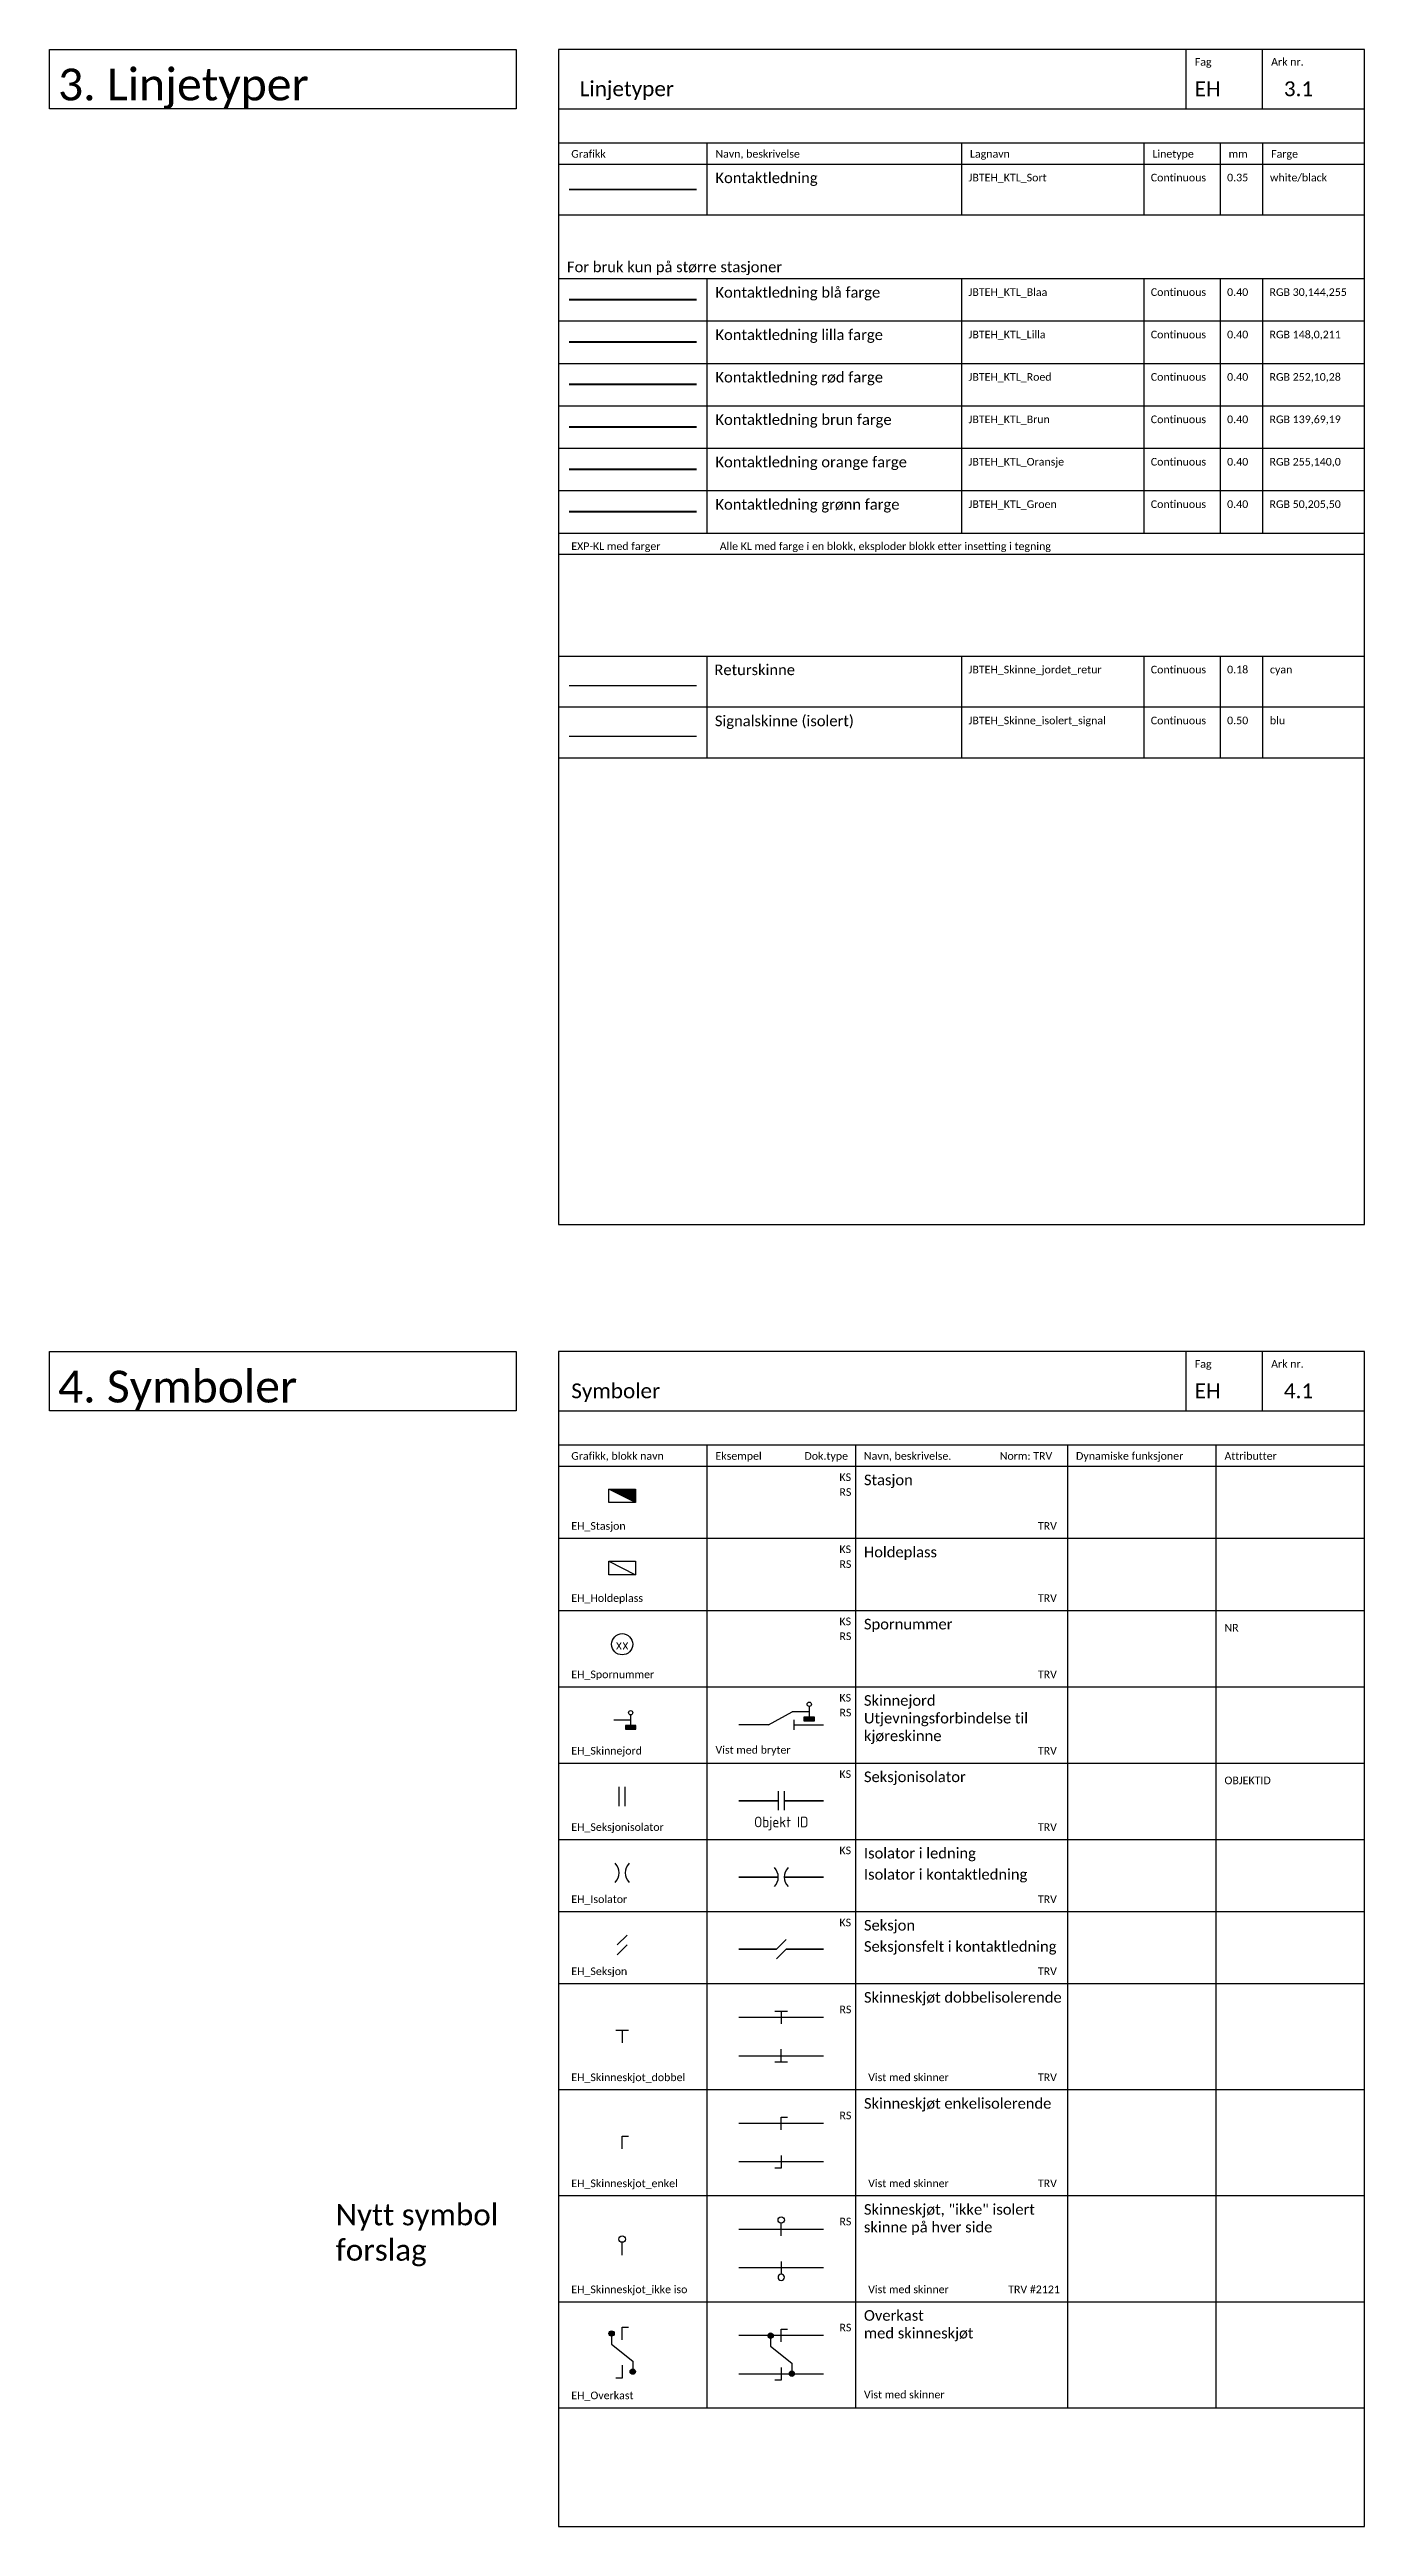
# Model space of a CAD drawing. Header units: millimetres. Extents: x -120 to 1240, y -2156 to 277.
# Drawn here: x -120 to 190, y -921 to -337 of the extents above; entities that cross this region are included whole.
import ezdxf
from ezdxf.enums import TextEntityAlignment as Align

# ---------------------------------------------------------------- set-up
doc = ezdxf.new("R2010")
doc.units = ezdxf.units.MM
doc.layers.add('JBTEH_ATT_OBJEKTID', color=2, linetype='Continuous', lineweight=25)
doc.layers.add('JBTEH_KTL_Sort', color=7, linetype='Continuous', lineweight=35)
for name, color, linetype in [('JBTEH_ATT_Tekst', 2, 'Continuous'), ('JBTEH_Komponenter', 4, 'Continuous'), ('JBTEH_Skinne_isolert_signal', 5, 'Continuous'), ('JBTEH_Skinne_jordet_retur', 4, 'Continuous'), ('RAMME', 5, 'Continuous'), ('RAMME SYMBOLER', 4, 'Continuous'), ('RAMME TEKST', 7, 'Continuous')]:
    doc.layers.add(name, color=color, linetype=linetype)
for name, color, linetype, lineweight, true_color in [('JBTEH_KTL_Blaa', 7, 'Continuous', 40, 0x1e90ff), ('JBTEH_KTL_Brun', 7, 'Continuous', 40, 0x8b4513), ('JBTEH_KTL_Groen', 7, 'Continuous', 40, 0x32cd32), ('JBTEH_KTL_Lilla', 7, 'Continuous', 40, 0x9400d3), ('JBTEH_KTL_Oransje', 7, 'Continuous', 40, 0xff8c00), ('JBTEH_KTL_Roed', 7, 'Continuous', 40, 0xfc0a1c)]:
    doc.layers.add(name, color=color, linetype=linetype, lineweight=lineweight, true_color=true_color)
doc.styles.add('Calibri', font='calibri.ttf')
doc.styles.add('ISO25', font='isocp.shx', dxfattribs={"width": 0.9, "height": 2.5})

# ---------------------------------------------------------------- blocks, each defined once
blk = doc.blocks.new('EH_Spornummer')
blk.add_circle((0, 2.5), 2.5)
at = {"layer": 'JBTEH_ATT_Tekst', "style": 'ISO25'}
blk.add_attdef('X', text='', height=2.5, dxfattribs=at).set_placement((0, 2.5), align=Align.MIDDLE)
blk = doc.blocks.new('EH_Stasjon')
at = {"linetype": 'ByBlock'}
blk.add_hatch(color=0, dxfattribs=at).paths.add_polyline_path([(3.18, 3.18), (-3.18, 3.18), (3.18, 0)])
at = {"color": 0, "linetype": 'ByBlock'}
blk.add_line((3.18, 0), (-3.18, 3.18), dxfattribs=at)
blk.add_lwpolyline([(-3.18, 3.18), (3.18, 3.18), (3.18, 0), (-3.18, 0)], close=True, dxfattribs=at)
blk = doc.blocks.new('EH_Holdeplass')
blk.add_line((-3.18, 3.18), (3.18, 0))
blk.add_lwpolyline([(3.18, 0), (-3.18, 0), (-3.18, 3.18), (3.18, 3.18)], close=True)
blk = doc.blocks.new('EH_Skinnejord')
h = blk.add_hatch(color=256)
h.dxf.hatch_style = 1
h.paths.add_polyline_path([(2.75, -2.15), (5.25, -2.15), (5.25, -1.25), (2.75, -1.25)])
for p, q in [((4, 0), (0, 0)), ((4, 1.25), (4, -1.25))]:
    blk.add_line(p, q)
blk.add_lwpolyline([(2.75, -2.15), (5.25, -2.15), (5.25, -1.25), (2.75, -1.25)], close=True)
blk.add_circle((4, 1.75), 0.5)
blk = doc.blocks.new('EH_Seksjon')
at = {"color": 7}
for p, q in [((0, 0), (2.29, 2.29)), ((0, -2.29), (2.29, 0))]:
    blk.add_line(p, q, dxfattribs=at)
blk = doc.blocks.new('EH_Isolator')
at = {"color": 7}
for centre, start, end in [((-3.2, 0), 315.32174, 44.67826), ((4.6, 0), 135.32174, 224.67826)]:
    blk.add_arc(centre, 3.2, start, end, dxfattribs=at)
blk = doc.blocks.new('EH_Seksjonsisolator')
at = {"color": 7}
for p, q in [((0, 2.25), (0, -2.25)), ((1.4, 2.25), (1.4, -2.25))]:
    blk.add_line(p, q, dxfattribs=at)
at = {"layer": 'JBTEH_ATT_OBJEKTID', "style": 'ISO25'}
blk.add_attdef('OBJEKTID', text='', height=2.5, dxfattribs=at).set_placement((0.7, -6.25), align=Align.CENTER)
blk = doc.blocks.new('EH_Skinneskjot_dobbel')
for p, q in [((-1.5, 1.5), (1.5, 1.5)), ((0, 1.5), (0, -1.5))]:
    blk.add_line(p, q)
blk = doc.blocks.new('EH_Skinneskjot_enkel')
for p, q in [((0, -1.5), (0, 1.5)), ((0, 1.5), (1.5, 1.5))]:
    blk.add_line(p, q)
blk = doc.blocks.new('EH_Koblingspunkt')
h = blk.add_hatch(color=256)
h.dxf.hatch_style = 1
edge = h.paths.add_edge_path()
edge.add_arc((0, 0), 0.625, 0, 360)
blk.add_circle((0, 0), 0.625)
blk = doc.blocks.new('EH_Overkast')
for p, q in [((-2.5, 9), (-2.5, 6.5)), ((-2.5, 6.5), (2.5, 2.5)), ((0, 7.5), (0, 10.5)), ((0, 10.5), (1.5, 10.5)), ((0, 1.5), (0, -1.5)), ((2.5, 2.5), (2.5, 0)), ((0, -1.5), (-1.5, -1.5))]:
    blk.add_line(p, q)
for p in [(-2.5, 9), (2.5, 0)]:
    blk.add_blockref('EH_Koblingspunkt', p)
blk = doc.blocks.new('EXP_KL med farge')
at = {"layer": 'JBTEH_KTL_Blaa'}
blk.add_line((32.5, 55), (2.5, 55), dxfattribs=at)
at = {"layer": 'JBTEH_KTL_Brun'}
blk.add_line((32.5, 25), (2.5, 25), dxfattribs=at)
at = {"layer": 'JBTEH_KTL_Groen'}
blk.add_line((32.5, 5), (2.5, 5), dxfattribs=at)
at = {"layer": 'JBTEH_KTL_Lilla'}
blk.add_line((32.5, 45), (2.5, 45), dxfattribs=at)
at = {"layer": 'JBTEH_KTL_Oransje'}
blk.add_line((32.5, 15), (2.5, 15), dxfattribs=at)
at = {"layer": 'JBTEH_KTL_Roed'}
blk.add_line((32.5, 35), (2.5, 35), dxfattribs=at)
blk = doc.blocks.new('EH_Skinneskjot_ikke iso')
blk.add_line((0, -1.5), (0, 1.5))
blk.add_circle((0, 2.25), 0.75)

msp = doc.modelspace()

# ---------------------------------------------------------------- linework, layer by layer
at = {"layer": 'JBTEH_KTL_Sort'}
for p, q in [((32.5, -370), (2.5, -370)), ((42.5, -749.9), (51.8, -749.9)), ((53.2, -749.9), (62.5, -749.9)), ((42.5, -767.9), (51.8, -767.9)), ((53.2, -767.9), (62.5, -767.9)), ((42.5, -784.9), (51.36, -784.9)), ((53.64, -784.9), (62.5, -784.9))]:
    msp.add_line(p, q, dxfattribs=at)
at = {"layer": 'JBTEH_Skinne_isolert_signal'}
msp.add_line((32.5, -499), (2.5, -499), dxfattribs=at)
for points in [[(62.5, -801), (42.5, -801)], [(42.5, -810), (62.5, -810)], [(62.5, -826), (52.5, -826)], [(52.5, -835), (42.5, -835)], [(62.5, -876), (52.5, -876)], [(42.5, -885), (52.5, -885)]]:
    msp.add_lwpolyline(points, dxfattribs=at)
at = {"layer": 'JBTEH_Skinne_jordet_retur'}
msp.add_line((32.5, -487), (2.5, -487), dxfattribs=at)
for points in [[(52.5, -826), (42.5, -826)], [(62.5, -835), (52.5, -835)], [(52.5, -851), (42.5, -851)], [(62.5, -851), (52.5, -851)], [(52.5, -860), (42.5, -860)], [(62.5, -860), (52.5, -860)], [(52.5, -876), (42.5, -876)], [(52.5, -885), (62.5, -885)]]:
    msp.add_lwpolyline(points, dxfattribs=at)
at = {"layer": 'RAMME'}
for points in [[(-120, -337), (-10, -337), (-10, -351), (-120, -351)], [(-120, -337), (-10, -337), (-10, -351), (-120, -351)], [(190, -337), (0, -337), (0, -614), (190, -614)], [(-120, -644), (-10, -644), (-10, -658), (-120, -658)], [(190, -644), (0, -644), (0, -921), (190, -921)]]:
    msp.add_lwpolyline(points, close=True, dxfattribs=at)
for points in [[(0, -351), (190, -351)], [(0, -658), (190, -658)]]:
    msp.add_lwpolyline(points, dxfattribs=at)
at = {"layer": 'RAMME SYMBOLER'}
for p, q in [((148, -351), (148, -337)), ((166, -351), (166, -337)), ((0, -359), (190, -359)), ((35, -359), (35, -376)), ((95, -359), (95, -376)), ((138, -359), (138, -376)), ((156, -359), (156, -376)), ((166, -359), (166, -376)), ((0, -364), (190, -364)), ((0, -376), (190, -376)), ((0, -391), (190, -391)), ((35, -391), (35, -451)), ((95, -391), (95, -451)), ((138, -391), (138, -451)), ((156, -391), (156, -451)), ((166, -391), (166, -451)), ((0, -401), (190, -401)), ((0, -411), (190, -411)), ((0, -421), (190, -421)), ((0, -431), (190, -431)), ((0, -441), (190, -441)), ((0, -451), (190, -451)), ((0, -456), (190, -456)), ((0, -480), (190, -480)), ((35, -480), (35, -504)), ((95, -480), (95, -504)), ((138, -480), (138, -504)), ((156, -480), (156, -504)), ((166, -480), (166, -504)), ((0, -492), (190, -492)), ((0, -504), (190, -504)), ((148, -658), (148, -644)), ((166, -658), (166, -644)), ((0, -666), (190, -666)), ((0, -671), (190, -671)), ((35, -666), (35, -893)), ((70, -666), (70, -893)), ((120, -666), (120, -893)), ((155, -666), (155, -893)), ((0, -688), (190, -688)), ((0, -705), (190, -705)), ((0, -723), (190, -723)), ((49.5, -732), (55.1, -728.9)), ((49.5, -732), (42.5, -732)), ((55.5, -730.8), (55.5, -733.2)), ((55.5, -732), (62.5, -732)), ((0, -741), (190, -741)), ((0, -759), (190, -759)), ((0, -776), (190, -776)), ((0, -793), (190, -793)), ((0, -818), (190, -818)), ((0, -843), (190, -843)), ((0, -868), (190, -868)), ((0, -893), (190, -893))]:
    msp.add_line(p, q, dxfattribs=at)

# ---------------------------------------------------------------- block references
msp.add_blockref('EXP_KL med farge', (0, -451))
at = {"layer": 'JBTEH_Komponenter'}
for name, p in [('EH_Stasjon', (15, -679.59)), ('EH_Holdeplass', (15, -696.59)), ('EH_Skinnejord', (13, -730.9)), ('EH_Skinnejord', (55.1, -728.9)), ('EH_Seksjonsisolator', (14.19, -748.9)), ('EH_Isolator', (14.3, -766.9)), ('EH_Isolator', (51.8, -767.9)), ('EH_Seksjon', (13.86, -783.9)), ('EH_Seksjon', (51.36, -784.9)), ('EH_Skinneskjot_dobbel', (52.5, -801)), ('EH_Skinneskjot_dobbel', (15, -805.5)), ('EH_Skinneskjot_enkel', (15, -830.5)), ('EH_Skinneskjot_enkel', (52.5, -826)), ('EH_Skinneskjot_ikke iso', (15, -855.5)), ('EH_Skinneskjot_ikke iso', (52.5, -851)), ('EH_Overkast', (15, -884.5)), ('EH_Overkast', (52.5, -885))]:
    msp.add_blockref(name, p, dxfattribs=at)
msp.add_blockref('EH_Spornummer', (15, -715.5), dxfattribs=at).add_auto_attribs({'X': 'xx'})
at = {"layer": 'JBTEH_Komponenter', "rotation": 180}
for name, p in [('EH_Skinneskjot_dobbel', (52.5, -810)), ('EH_Skinneskjot_enkel', (52.5, -835))]:
    msp.add_blockref(name, p, dxfattribs=at)
at = {"layer": 'JBTEH_Komponenter', "xscale": -1, "rotation": 180}
msp.add_blockref('EH_Skinneskjot_ikke iso', (52.5, -860), dxfattribs=at)
at = {"layer": 'RAMME SYMBOLER'}
msp.add_blockref('EH_Seksjonsisolator', (51.8, -749.9), dxfattribs=at).add_auto_attribs({'OBJEKTID': 'Objekt ID'})

# ---------------------------------------------------------------- texts
at = {"layer": 'RAMME TEKST', "style": 'Calibri'}
for s, height, p in [('3. Linjetyper', 7.5, (-118, -349)), ('Returskinne', 2.5, (36.75, -484.5)), ('Signalskinne (isolert)', 2.5, (36.86, -496.54)), ('4. Symboler', 7.5, (-118, -656)), ('OBJEKTID', 1.8, (157, -746))]:
    msp.add_text(s, height=height, dxfattribs=at).set_placement(p)
at = {"layer": 'RAMME TEKST', "linetype": 'ByBlock', "style": 'Calibri'}
for s, height, p in [('Linjetyper', 3.5, (5, -348)), ('Fag', 1.8, (150, -340.8)), ('EH', 3.5, (150, -348)), ('Ark nr.', 1.8, (168, -340.8)), ('3.1', 3.5, (171, -348)), ('Grafikk', 1.8, (3, -362.5)), ('Navn, beskrivelse', 1.8, (37, -362.5)), ('Lagnavn', 1.8, (97, -362.5)), ('Linetype', 1.8, (140, -362.5)), ('mm', 1.8, (157.98, -362.5)), ('Farge', 1.8, (168, -362.5)), ('Kontaktledning', 2.5, (37, -368.5)), ('JBTEH_KTL_Sort', 1.8, (96.66, -368.09)), ('Continuous', 1.8, (139.62, -368.09)), ('0.35', 1.8, (157.62, -368.08)), ('white/black', 1.8, (167.72, -368.08)), ('For bruk kun på større stasjoner', 2.5, (2, -389.5)), ('Kontaktledning blå farge', 2.5, (37, -395.5)), ('JBTEH_KTL_Blaa', 1.8, (96.66, -395.09)), ('Continuous', 1.8, (139.62, -395.09)), ('0.40', 1.8, (157.62, -395.09)), ('RGB 30,144,255', 1.8, (167.62, -395.09)), ('Kontaktledning lilla farge', 2.5, (37, -405.5)), ('JBTEH_KTL_Lilla', 1.8, (96.66, -405.09)), ('Continuous', 1.8, (139.62, -405.09)), ('0.40', 1.8, (157.62, -405.09)), ('RGB 148,0,211', 1.8, (167.62, -405.09)), ('Kontaktledning rød farge', 2.5, (37, -415.5)), ('JBTEH_KTL_Roed', 1.8, (96.66, -415.09)), ('Continuous', 1.8, (139.62, -415.09)), ('0.40', 1.8, (157.62, -415.09)), ('RGB 252,10,28', 1.8, (167.62, -415.09)), ('Kontaktledning brun farge', 2.5, (37, -425.5)), ('JBTEH_KTL_Brun', 1.8, (96.66, -425.09)), ('Continuous', 1.8, (139.62, -425.09)), ('0.40', 1.8, (157.62, -425.09)), ('RGB 139,69,19', 1.8, (167.62, -425.09)), ('Kontaktledning orange farge', 2.5, (37, -435.5)), ('JBTEH_KTL_Oransje', 1.8, (96.66, -435.09)), ('Continuous', 1.8, (139.62, -435.09)), ('0.40', 1.8, (157.62, -435.09)), ('RGB 255,140,0', 1.8, (167.62, -435.09)), ('Kontaktledning grønn farge', 2.5, (37, -445.5)), ('JBTEH_KTL_Groen', 1.8, (96.66, -445.09)), ('Continuous', 1.8, (139.62, -445.09)), ('0.40', 1.8, (157.62, -445.09)), ('RGB 50,205,50', 1.8, (167.62, -445.09)), ('EXP-KL med farger', 1.8, (3, -455)), ('Alle KL med farge i en blokk, eksploder blokk etter insetting i tegning', 1.8, (38, -455)), ('JBTEH_Skinne_jordet_retur', 1.8, (96.66, -484.09)), ('Continuous', 1.8, (139.62, -484.09)), ('0.18', 1.8, (157.62, -484.08)), ('cyan', 1.8, (167.72, -484.08)), ('JBTEH_Skinne_isolert_signal', 1.8, (96.66, -496.09)), ('Continuous', 1.8, (139.62, -496.09)), ('0.50', 1.8, (157.62, -496.08)), ('blu', 1.8, (167.72, -496.08)), ('Fag', 1.8, (150, -647.8)), ('Ark nr.', 1.8, (168, -647.8)), ('Symboler', 3.5, (3, -655)), ('EH', 3.5, (150, -655)), ('4.1', 3.5, (171, -655)), ('Grafikk, blokk navn', 1.8, (3, -669.5)), ('Eksempel', 1.8, (37, -669.5)), ('Dok.type', 1.8, (57.97, -669.5)), ('Navn, beskrivelse.                  Norm: TRV', 1.8, (72, -669.5)), ('Dynamiske funksjoner', 1.8, (122, -669.5)), ('Attributter', 1.8, (157, -669.5)), ('KS', 1.8, (66.22, -674.5)), ('RS', 1.8, (66.22, -678)), ('EH_Stasjon ', 1.8, (3, -686)), ('TRV', 1.8, (113, -686)), ('KS', 1.8, (66.22, -691.5)), ('RS', 1.8, (66.22, -695)), ('EH_Holdeplass ', 1.8, (3, -703)), ('TRV', 1.8, (113, -703)), ('KS', 1.8, (66.22, -708.5)), ('RS', 1.8, (66.22, -712)), ('NR', 1.8, (157, -710)), ('EH_Spornummer ', 1.8, (3, -721)), ('TRV', 1.8, (113, -721)), ('KS', 1.8, (66.22, -726.5)), ('RS', 1.8, (66.22, -730)), ('EH_Skinnejord', 1.8, (3, -739)), ('TRV', 1.8, (113, -739)), ('KS', 1.8, (66.22, -744.5)), ('EH_Seksjonisolator', 1.8, (3, -757)), ('TRV', 1.8, (113, -757)), ('KS', 1.8, (66.22, -762.5)), ('EH_Isolator', 1.8, (3, -774)), ('TRV', 1.8, (113, -774)), ('KS', 1.8, (66.22, -779.5)), ('EH_Seksjon', 1.8, (3, -791)), ('TRV', 1.8, (113, -791)), ('RS', 1.8, (66.22, -800)), ('EH_Skinneskjot_dobbel ', 1.8, (3, -816)), ('Vist med skinner', 1.8, (73, -816)), ('TRV', 1.8, (113, -816)), ('RS', 1.8, (66.22, -825)), ('EH_Skinneskjot_enkel', 1.8, (3, -841)), ('Vist med skinner', 1.8, (73, -841)), ('TRV', 1.8, (113, -841)), ('RS', 1.8, (66.22, -850)), ('EH_Skinneskjot_ikke iso', 1.8, (3, -866)), ('Vist med skinner', 1.8, (73, -866)), ('TRV #2121', 1.8, (106, -866)), ('RS', 1.8, (66.22, -875)), ('EH_Overkast', 1.8, (3, -891))]:
    msp.add_text(s, height=height, dxfattribs=at).set_placement(p)
at = {"layer": 'RAMME TEKST', "linetype": 'ByBlock', "width": 46, "attachment_point": 1, "style": 'Calibri'}
for s, insert, char_height in [('Stasjon', (72, -673), 2.5), ('Holdeplass', (72, -690), 2.5), ('Spornummer', (72, -707), 2.5), ('Skinneskjøt dobbelisolerende', (72, -795), 2.5), ('Skinneskjøt enkelisolerende', (72, -820), 2.5), ('Nytt symbol forslag', (-52.53, -845), 5), ('Skinneskjøt, "ikke" isolert skinne på hver side', (72, -845), 2.5)]:
    msp.add_mtext(s, dxfattribs=dict(at, insert=insert, char_height=char_height))
at = {"layer": 'RAMME TEKST', "linetype": 'ByBlock', "attachment_point": 1, "style": 'Calibri'}
for s, width, insert, char_height in [('Skinnejord\\PUtjevningsforbindelse til kjøreskinne', 46, (72, -725), 2.5), ('Vist med bryter', 30.7302, (37, -737), 1.8), ('Seksjonisolator', 46, (72, -743), 2.5), ('Isolator i ledning', 46, (72, -761), 2.5), ('Isolator i kontaktledning', 46, (72, -766), 2.5), ('Seksjon', 46, (72, -778), 2.5), ('Seksjonsfelt i kontaktledning', 46, (72, -783), 2.5), ('Vist med skinner', 30.7302, (72, -889), 1.8)]:
    msp.add_mtext_dynamic_manual_height_columns(s, width=width, gutter_width=6.5, heights=[0], dxfattribs=dict(at, insert=insert, char_height=char_height))
at = {"layer": 'RAMME TEKST', "insert": (72, -870), "char_height": 2.5, "width": 43, "attachment_point": 1, "style": 'Calibri'}
msp.add_mtext('Overkast\\Pmed skinneskjøt', dxfattribs=at)

doc.saveas('drawing.dxf')
